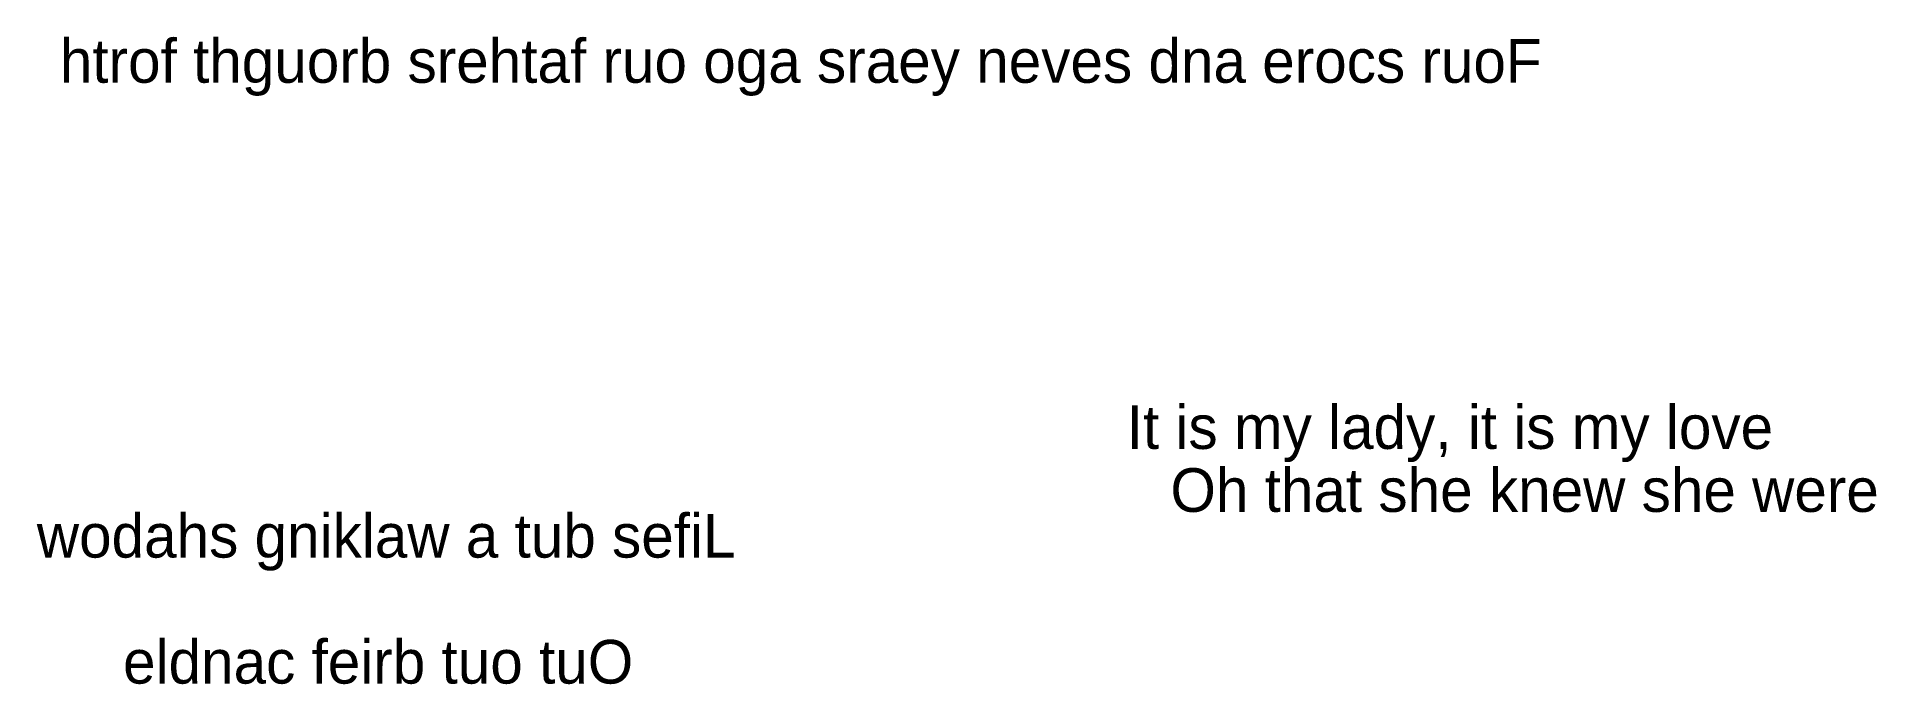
# Model space of a CAD drawing. Extents: x 3.7 to 35.2, y 0.1 to 11.2.
import ezdxf

# ---------------------------------------------------------------- set-up
doc = ezdxf.new("R2010")
doc.units = 0
doc.layers.add('Default', color=7, linetype='Continuous')

msp = doc.modelspace()

# ---------------------------------------------------------------- texts
at = {"layer": 'Default'}
for s, p in [('htrof thguorb srehtaf ruo oga sraey neves dna erocs ruoF', (4.058, 10.391)), ('It is my lady, it is my love', (22.362, 4.105)), ('Oh that she knew she were', (23.112, 3.024)), ('wodahs gniklaw a tub sefiL', (3.664, 2.239)), ('eldnac feirb tuo tuO', (5.143, 0.076))]:
    msp.add_text(s, height=0.75, dxfattribs=at).set_placement(p)

doc.saveas('drawing.dxf')
